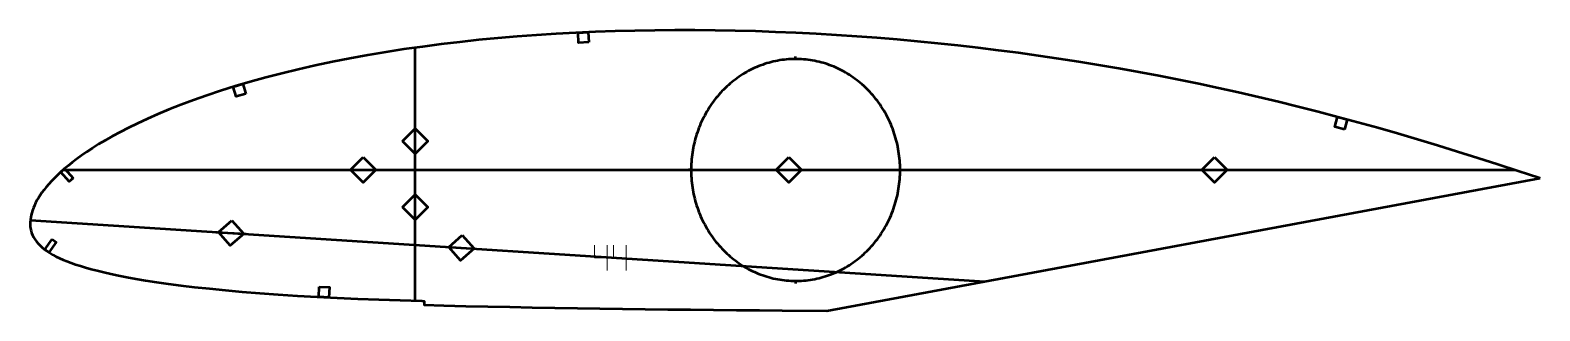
# Model space of a CAD drawing. Header units: metres. Extents: x 10 to 605, y 144 to 255.
import ezdxf

# ---------------------------------------------------------------- set-up
doc = ezdxf.new("R2010")
doc.units = ezdxf.units.M
doc.layers.add('Layer', color=1, linetype='Continuous', lineweight=50)
doc.layers.add('NumLabel', color=1, linetype='Continuous', lineweight=15)

msp = doc.modelspace()

# ---------------------------------------------------------------- linework, layer by layer
at = {"layer": 'Layer', "color": 7}
for p, q in [((161.36, 148.44), (161.36, 248.21)), ((161.36, 205.34), (161.36, 217.34)), ((22.51, 200), (594.88, 200)), ((134.89, 200), (146.89, 200)), ((302.7, 200), (314.7, 200)), ((470.51, 200), (482.51, 200)), ((161.36, 179.31), (161.36, 191.31)), ((9.62, 180.24), (385.92, 156.04)), ((82.78, 175.54), (94.76, 174.77)), ((173.61, 169.69), (185.59, 168.92))]:
    msp.add_line(p, q, dxfattribs=at)
at = {"layer": 'Layer'}
for p, q in [((311.36, 243.75), (311.36, 244.75)), ((270.15, 200), (269.15, 200)), ((352.57, 200), (353.57, 200)), ((311.36, 156.25), (311.36, 155.25))]:
    msp.add_line(p, q, dxfattribs=at)
for points in [[(604.8, 196.71), (604.8, 196.71), (604.36, 196.86), (596.31, 199.53), (588.3, 202.15), (580.33, 204.71), (572.39, 207.21), (564.49, 209.64), (556.6, 212.01), (548.73, 214.32), (540.88, 216.57), (533.04, 218.75), (525.2, 220.87), (517.37, 222.93), (509.53, 224.92), (501.7, 226.85), (493.86, 228.71), (486.02, 230.52), (478.17, 232.25), (470.31, 233.93), (462.45, 235.54), (454.58, 237.09), (446.7, 238.57), (438.81, 239.99), (430.91, 241.35), (423.01, 242.64), (415.09, 243.87), (407.17, 245.04), (399.24, 246.14), (391.3, 247.17), (383.35, 248.14), (375.38, 249.05), (367.41, 249.9), (359.43, 250.68), (351.43, 251.4), (343.44, 252.06), (335.44, 252.66), (327.44, 253.19), (319.44, 253.66), (311.45, 254.06), (303.47, 254.4), (295.49, 254.68), (287.54, 254.89), (279.59, 255.03), (271.67, 255.11), (263.76, 255.12), (255.88, 255.05), (248.02, 254.92), (240.19, 254.72), (232.4, 254.45), (224.64, 254.1), (216.91, 253.68), (209.22, 253.19), (201.59, 252.62), (194, 251.97), (186.46, 251.25), (178.98, 250.45), (171.56, 249.57), (164.21, 248.61), (156.94, 247.57), (149.74, 246.45), (142.64, 245.25), (135.62, 243.97), (128.71, 242.61), (121.93, 241.18), (115.28, 239.68), (108.78, 238.1), (102.45, 236.46), (96.31, 234.76), (90.36, 233.01), (84.63, 231.22), (79.15, 229.39), (73.92, 227.55), (68.96, 225.69), (64.27, 223.83), (59.87, 222), (55.75, 220.18), (51.91, 218.39), (48.34, 216.65), (45.03, 214.95), (41.96, 213.29), (39.13, 211.68), (36.51, 210.12), (34.09, 208.61), (31.85, 207.14), (29.79, 205.72), (27.87, 204.33), (26.1, 202.99), (24.47, 201.68), (22.95, 200.4), (21.56, 199.14), (20.26, 197.91), (19.05, 196.7), (17.93, 195.53), (16.88, 194.38), (15.91, 193.27), (15.01, 192.19), (14.2, 191.14), (13.47, 190.1), (12.81, 189.07), (12.23, 188.05), (11.7, 187.03), (11.23, 186.03), (10.82, 185.04), (10.46, 184.08), (10.17, 183.14), (9.93, 182.22), (9.75, 181.32), (9.63, 180.43), (9.56, 179.48), (9.55, 178.68), (9.59, 177.81), (9.7, 176.93), (9.87, 176.07), (10.12, 175.21), (10.46, 174.35), (10.89, 173.5), (11.4, 172.66), (12, 171.83), (12.67, 171.02), (13.43, 170.23), (14.26, 169.46), (15.18, 168.71), (16.18, 167.99), (17.27, 167.28), (18.45, 166.6), (19.71, 165.92), (21.05, 165.26), (22.49, 164.62), (24.04, 163.99), (25.69, 163.37), (27.46, 162.76), (29.37, 162.15), (31.41, 161.54), (33.61, 160.93), (35.98, 160.31), (38.54, 159.69), (41.31, 159.07), (44.33, 158.43), (47.6, 157.79), (51.17, 157.14), (55.07, 156.49), (59.31, 155.83), (63.94, 155.17), (68.97, 154.5), (74.4, 153.85), (80.25, 153.22), (86.5, 152.6), (93.12, 152.01), (100.09, 151.45), (107.36, 150.93), (114.9, 150.44), (122.66, 150), (130.63, 149.6), (138.76, 149.24), (147.05, 148.92), (155.48, 148.63), (164.04, 148.36), (164.94, 148.33), (164.9, 146.83), (172.62, 146.59), (181.27, 146.35), (189.95, 146.15), (198.69, 145.98), (207.51, 145.83), (216.39, 145.68), (225.3, 145.53), (234.22, 145.38), (243.13, 145.25), (252.03, 145.13), (260.97, 145.04), (269.96, 144.96), (278.98, 144.88), (288.01, 144.79), (297.06, 144.71), (306.1, 144.63), (323.68, 144.48), (604.8, 196.71)], [(352.57, 200), (352.56, 200.92), (352.53, 201.84), (352.48, 202.76), (352.42, 203.67), (352.34, 204.59), (352.24, 205.5), (352.12, 206.41), (351.99, 207.32), (351.83, 208.22), (351.66, 209.13), (351.47, 210.02), (351.26, 210.91), (351.04, 211.8), (350.8, 212.69), (350.54, 213.56), (350.26, 214.43), (349.97, 215.3), (349.65, 216.16), (349.33, 217.01), (348.98, 217.85), (348.62, 218.68), (348.24, 219.51), (347.85, 220.33), (347.44, 221.14), (347.01, 221.94), (346.57, 222.73), (346.11, 223.51), (345.64, 224.28), (345.15, 225.04), (344.65, 225.79), (344.13, 226.52), (343.6, 227.25), (343.05, 227.96), (342.49, 228.66), (341.91, 229.35), (341.33, 230.03), (340.73, 230.69), (340.11, 231.34), (339.49, 231.97), (338.85, 232.59), (338.2, 233.2), (337.53, 233.79), (336.86, 234.37), (336.17, 234.93), (335.48, 235.47), (334.77, 236), (334.05, 236.52), (333.32, 237.01), (332.59, 237.5), (331.84, 237.96), (331.08, 238.41), (330.32, 238.84), (329.55, 239.26), (328.76, 239.65), (327.98, 240.03), (327.18, 240.39), (326.38, 240.74), (325.57, 241.06), (324.75, 241.37), (323.93, 241.66), (323.1, 241.93), (322.27, 242.19), (321.43, 242.42), (320.59, 242.64), (319.74, 242.83), (318.89, 243.01), (318.04, 243.17), (317.19, 243.31), (316.33, 243.43), (315.47, 243.53), (314.6, 243.61), (313.74, 243.67), (312.88, 243.72), (312.01, 243.74), (311.14, 243.75), (310.28, 243.73), (309.41, 243.7), (308.55, 243.64), (307.69, 243.57), (306.82, 243.48), (305.96, 243.37), (305.11, 243.24), (304.25, 243.09), (303.4, 242.92), (302.55, 242.74), (301.71, 242.53), (300.87, 242.31), (300.04, 242.06), (299.21, 241.8), (298.38, 241.52), (297.56, 241.22), (296.75, 240.9), (295.94, 240.57), (295.14, 240.22), (294.35, 239.85), (293.57, 239.46), (292.79, 239.05), (292.02, 238.63), (291.26, 238.19), (290.51, 237.73), (289.77, 237.26), (289.03, 236.77), (288.31, 236.26), (287.6, 235.74), (286.9, 235.2), (286.2, 234.65), (285.52, 234.08), (284.86, 233.5), (284.2, 232.9), (283.55, 232.28), (282.92, 231.66), (282.3, 231.01), (281.69, 230.36), (281.1, 229.69), (280.52, 229.01), (279.95, 228.31), (279.4, 227.61), (278.86, 226.89), (278.33, 226.16), (277.82, 225.42), (277.33, 224.66), (276.85, 223.9), (276.38, 223.12), (275.93, 222.34), (275.5, 221.54), (275.08, 220.74), (274.68, 219.92), (274.29, 219.1), (273.92, 218.27), (273.57, 217.43), (273.23, 216.58), (272.91, 215.73), (272.61, 214.87), (272.32, 214), (272.05, 213.12), (271.8, 212.24), (271.57, 211.36), (271.35, 210.47), (271.15, 209.57), (270.97, 208.68), (270.81, 207.77), (270.67, 206.87), (270.54, 205.96), (270.43, 205.04), (270.34, 204.13), (270.27, 203.21), (270.21, 202.3), (270.18, 201.38), (270.16, 200.46), (270.16, 199.54), (270.18, 198.62), (270.21, 197.7), (270.27, 196.79), (270.34, 195.87), (270.43, 194.96), (270.54, 194.04), (270.67, 193.13), (270.81, 192.23), (270.97, 191.32), (271.15, 190.43), (271.35, 189.53), (271.57, 188.64), (271.8, 187.76), (272.05, 186.88), (272.32, 186), (272.61, 185.13), (272.91, 184.27), (273.23, 183.42), (273.57, 182.57), (273.92, 181.73), (274.29, 180.9), (274.68, 180.08), (275.08, 179.26), (275.5, 178.46), (275.93, 177.66), (276.38, 176.88), (276.85, 176.1), (277.33, 175.34), (277.82, 174.58), (278.33, 173.84), (278.86, 173.11), (279.4, 172.39), (279.95, 171.69), (280.52, 170.99), (281.1, 170.31), (281.69, 169.64), (282.3, 168.99), (282.92, 168.34), (283.55, 167.72), (284.2, 167.1), (284.86, 166.5), (285.52, 165.92), (286.2, 165.35), (286.9, 164.8), (287.6, 164.26), (288.31, 163.74), (289.03, 163.23), (289.77, 162.74), (290.51, 162.27), (291.26, 161.81), (292.02, 161.37), (292.79, 160.95), (293.57, 160.54), (294.35, 160.15), (295.14, 159.78), (295.94, 159.43), (296.75, 159.1), (297.56, 158.78), (298.38, 158.48), (299.21, 158.2), (300.04, 157.94), (300.87, 157.69), (301.71, 157.47), (302.55, 157.26), (303.4, 157.08), (304.25, 156.91), (305.11, 156.76), (305.96, 156.63), (306.82, 156.52), (307.69, 156.43), (308.55, 156.36), (309.41, 156.3), (310.28, 156.27), (311.14, 156.25), (312.01, 156.26), (312.88, 156.28), (313.74, 156.33), (314.6, 156.39), (315.47, 156.47), (316.33, 156.57), (317.19, 156.69), (318.04, 156.83), (318.89, 156.99), (319.74, 157.17), (320.59, 157.36), (321.43, 157.58), (322.27, 157.81), (323.1, 158.07), (323.93, 158.34), (324.75, 158.63), (325.57, 158.94), (326.38, 159.26), (327.18, 159.61), (327.98, 159.97), (328.76, 160.35), (329.55, 160.74), (330.32, 161.16), (331.08, 161.59), (331.84, 162.04), (332.59, 162.5), (333.32, 162.99), (334.05, 163.48), (334.77, 164), (335.48, 164.53), (336.17, 165.07), (336.86, 165.63), (337.53, 166.21), (338.2, 166.8), (338.85, 167.41), (339.49, 168.03), (340.11, 168.66), (340.73, 169.31), (341.33, 169.97), (341.91, 170.65), (342.49, 171.34), (343.05, 172.04), (343.6, 172.75), (344.13, 173.48), (344.65, 174.21), (345.15, 174.96), (345.64, 175.72), (346.11, 176.49), (346.57, 177.27), (347.01, 178.06), (347.44, 178.86), (347.85, 179.67), (348.24, 180.49), (348.62, 181.32), (348.98, 182.15), (349.33, 182.99), (349.65, 183.84), (349.97, 184.7), (350.26, 185.57), (350.54, 186.44), (350.8, 187.31), (351.04, 188.2), (351.26, 189.09), (351.47, 189.98), (351.66, 190.87), (351.83, 191.78), (351.99, 192.68), (352.12, 193.59), (352.24, 194.5), (352.34, 195.41), (352.42, 196.33), (352.48, 197.24), (352.53, 198.16), (352.56, 199.08), (352.57, 200)]]:
    msp.add_lwpolyline(points, close=True, dxfattribs=at)
for points in [[(229.77, 250.33), (225.78, 250.15), (225.6, 254.14), (229.59, 254.32), (229.77, 250.33)], [(94.56, 230.08), (90.72, 228.95), (89.59, 232.78), (93.43, 233.91), (94.56, 230.08)], [(527.83, 216.02), (523.97, 217.06), (525.01, 220.92), (528.87, 219.88), (527.83, 216.02)], [(156.36, 211.34), (161.36, 216.34), (166.36, 211.34), (161.36, 206.34), (156.36, 211.34)], [(140.89, 205), (145.89, 200), (140.89, 195), (135.89, 200), (140.89, 205)], [(308.7, 205), (313.7, 200), (308.7, 195), (303.7, 200), (308.7, 205)], [(476.51, 205), (481.51, 200), (476.51, 195), (471.51, 200), (476.51, 205)], [(26.45, 196.81), (24.96, 195.48), (21.62, 199.2), (23.11, 200.53), (26.45, 196.81)], [(156.36, 185.31), (161.36, 190.31), (166.36, 185.31), (161.36, 180.31), (156.36, 185.31)], [(89.09, 180.14), (93.76, 174.83), (88.45, 170.16), (83.78, 175.47), (89.09, 180.14)], [(18.17, 172.72), (19.8, 171.55), (16.88, 167.49), (15.26, 168.66), (18.17, 172.72)], [(179.92, 174.3), (184.59, 168.99), (179.28, 164.32), (174.61, 169.63), (179.92, 174.3)], [(123.54, 153.96), (127.53, 153.76), (127.33, 149.77), (123.34, 149.97), (123.54, 153.96)]]:
    msp.add_lwpolyline(points, dxfattribs=at)
at = {"layer": 'NumLabel', "color": 1}
for points in [[(232.06, 170.35), (232.06, 165.35), (237.06, 165.35), (237.06, 170.35), (237.06, 160.35)], [(239.56, 170.35), (239.56, 165.35), (244.56, 165.35), (244.56, 170.35), (244.56, 160.35)]]:
    msp.add_lwpolyline(points, dxfattribs=at)

doc.saveas('drawing.dxf')
